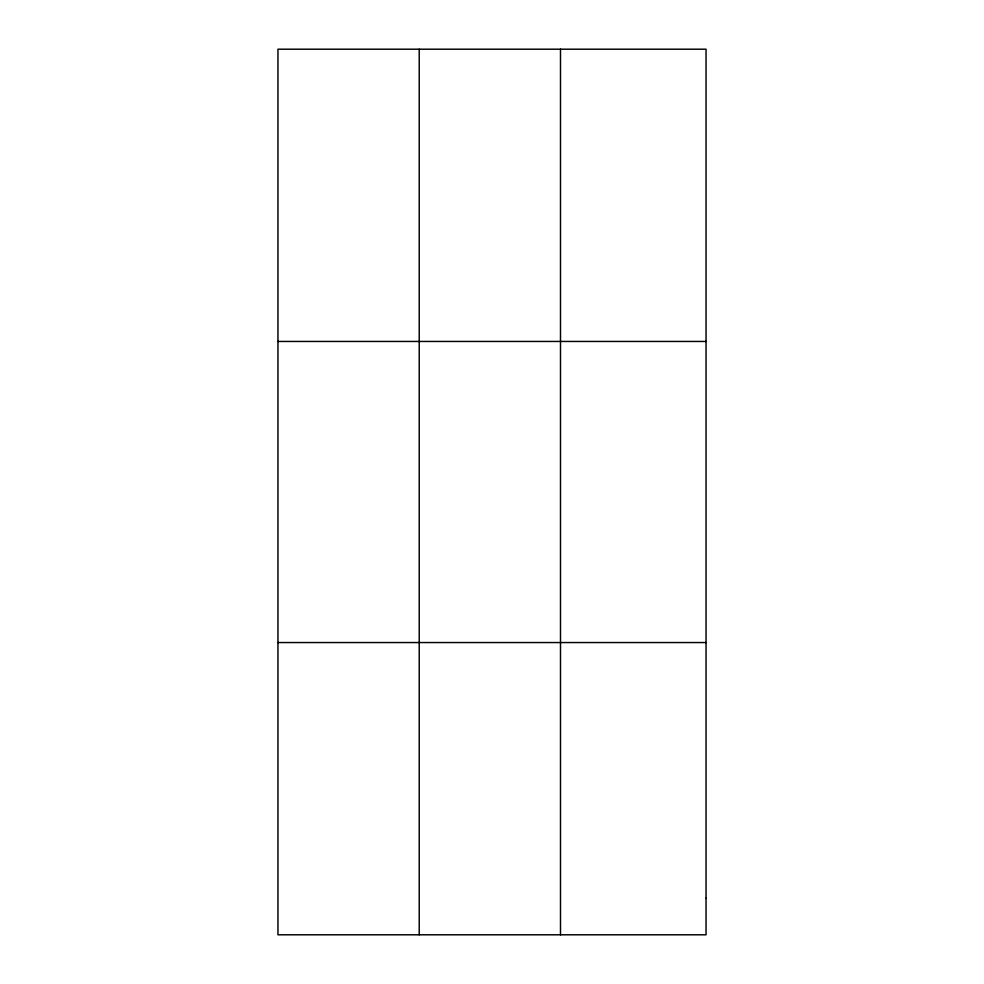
<?xml version="1.0" encoding="UTF-8"?>
<svg xmlns="http://www.w3.org/2000/svg" width="984" height="984" viewBox="0 0 984 984"><rect width="100%" height="100%" fill="white"/><g stroke="black" fill="none" stroke-linecap="round" stroke-linejoin="round"><path stroke-width="1.48" d="M419.221 49.2L419.221 934.8M560.499 49.2L560.499 934.8M277.955 341.448L706.045 341.448M277.955 642.552L706.045 642.552M706.045 898.269L706.045 934.8L277.955 934.8L277.955 49.2L706.045 49.2L706.045 898.269"/></g></svg>
